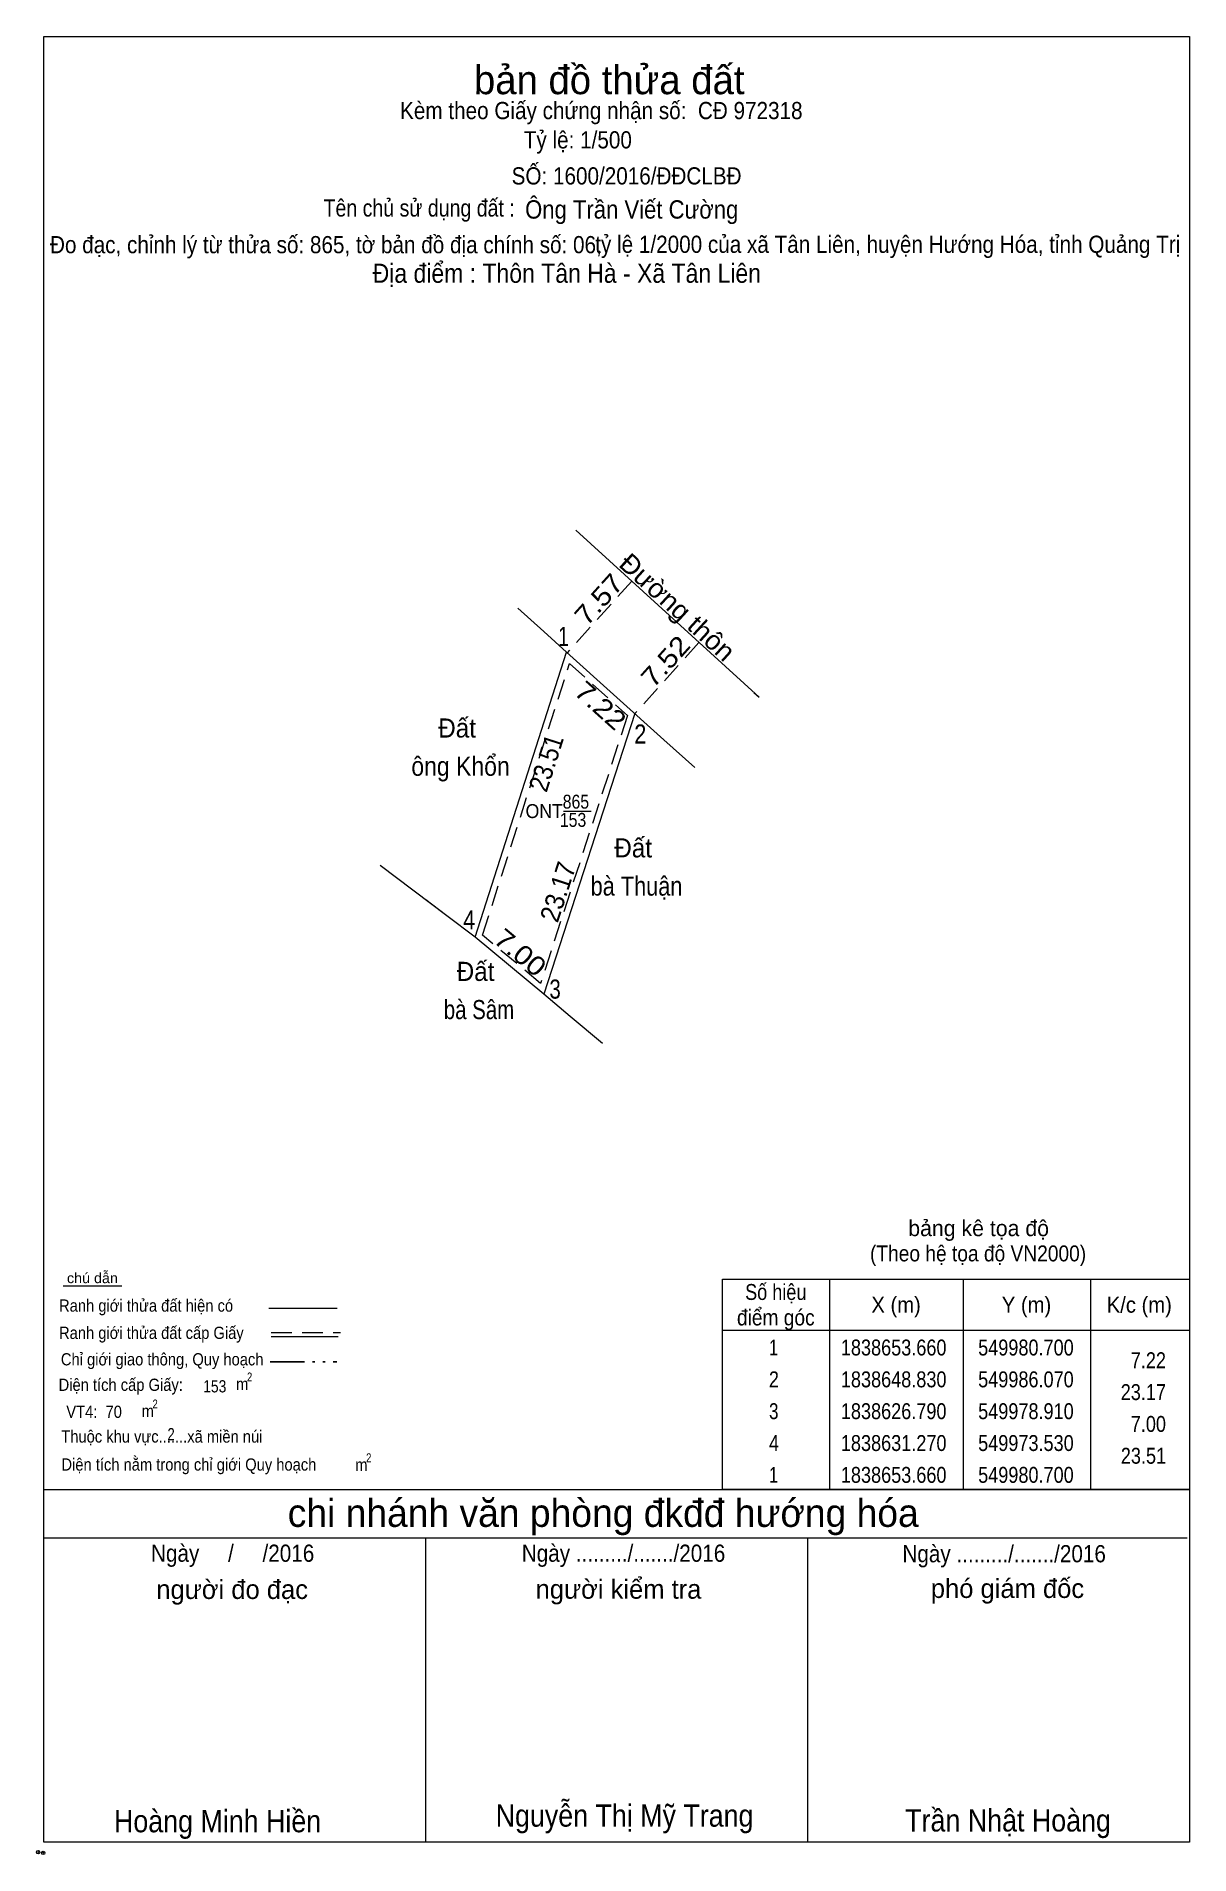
# Model space of a CAD drawing. Header units: metres. Extents: x 549939 to 550030, y 1838559 to 1838702.
import ezdxf
from ezdxf.enums import TextEntityAlignment as Align

# ---------------------------------------------------------------- set-up
doc = ezdxf.new("R2010")
doc.units = ezdxf.units.M
doc.header["$LTSCALE"] = 0.54
doc.header["$PDMODE"] = 32
doc.header["$PDSIZE"] = 0.27
doc.linetypes.add('DASH_DOUBLE_DOT', pattern=[9.2, 5, -1.2, 0.3, -1.2, 0.3, -1.2])
doc.linetypes.add('MEDIUM_DASHED', pattern=[4.5, 3, -1.5])
for name, color, linetype, lineweight in [('18', 7, 'Continuous', 13), ('28', 7, 'Continuous', 13), ('63', 7, 'Continuous', 13)]:
    doc.layers.add(name, color=color, linetype=linetype, lineweight=lineweight)
doc.layers.add('20', color=7, linetype='Continuous')

msp = doc.modelspace()

# ---------------------------------------------------------------- linework, layer by layer
at = {"layer": '18', "linetype": 'MEDIUM_DASHED'}
for p, q in [((549985.82, 1838659.23), (549980.76, 1838653.6)), ((549991.1, 1838654.42), (549986.07, 1838648.83))]:
    msp.add_line(p, q, dxfattribs=at)
at = {"layer": '18'}
for p, q in [((549978.91, 1838655.27), (549976.88, 1838657.1)), ((549980.7, 1838653.66), (549978.91, 1838655.27)), ((549973.53, 1838631.27), (549980.7, 1838653.66)), ((549988.35, 1838646.78), (549980.7, 1838653.66)), ((549990.79, 1838644.59), (549988.35, 1838646.78)), ((549980.46, 1838641.17), (549982.65, 1838641.17)), ((549971.31, 1838632.95), (549969.65, 1838634.2)), ((549973.53, 1838631.27), (549971.31, 1838632.95))]:
    msp.add_line(p, q, dxfattribs=at)
for points in [[(549995.41, 1838650.5), (549995.83, 1838650.11), (549981.43, 1838663.23)], [(549986.07, 1838648.83), (549978.91, 1838626.79), (549973.53, 1838631.27)], [(549973.53, 1838631.27), (549971.31, 1838632.95), (549966.06, 1838636.91)], [(549973.53, 1838631.27), (549971.31, 1838632.95), (549966.06, 1838636.91)], [(549973.53, 1838631.27), (549971.31, 1838632.95), (549966.06, 1838636.91)], [(549983.52, 1838622.94), (549980.98, 1838625.06), (549978.91, 1838626.79)]]:
    msp.add_lwpolyline(points, dxfattribs=at)
at = {"layer": '18', "linetype": 'MEDIUM_DASHED'}
msp.add_lwpolyline([(549980.94, 1838652.77), (549985.49, 1838648.68), (549978.66, 1838627.65), (549974.11, 1838631.44)], close=True, dxfattribs=at)
at = {"layer": '28'}
for p, q in [((549941.17, 1838603.91), (549945.77, 1838603.91)), ((549941.17, 1838603.91), (549945.77, 1838603.91)), ((549957.31, 1838602.15), (549962.69, 1838602.15)), ((549957.31, 1838602.15), (549962.69, 1838602.15)), ((549957.51, 1838599.91), (549962.77, 1838599.91)), ((549957.51, 1838599.91), (549962.77, 1838599.91)), ((549939.65, 1838587.91), (550029.65, 1838587.91)), ((549939.65, 1838587.91), (550029.65, 1838587.91)), ((549939.65, 1838584.11), (550029.45, 1838584.11)), ((549939.65, 1838584.11), (550029.45, 1838584.11)), ((549939.65, 1838584.11), (550029.45, 1838584.11)), ((549939.65, 1838584.11), (550029.45, 1838584.11)), ((549939.65, 1838584.11), (550029.45, 1838584.11)), ((549939.65, 1838584.11), (550029.45, 1838584.11)), ((549969.65, 1838560.21), (549969.65, 1838584.11)), ((549969.65, 1838560.21), (549969.65, 1838584.11)), ((549999.65, 1838560.21), (549999.65, 1838584.11)), ((549999.65, 1838560.21), (549999.65, 1838584.11))]:
    msp.add_line(p, q, dxfattribs=at)
at = {"layer": '28', "linetype": 'MEDIUM_DASHED'}
msp.add_line((549957.51, 1838600.23), (549962.95, 1838600.23), dxfattribs=at)
msp.add_line((549957.51, 1838600.23), (549962.95, 1838600.23), dxfattribs=at)
at = {"layer": '28', "linetype": 'DASH_DOUBLE_DOT', "lineweight": 25}
msp.add_line((549957.41, 1838597.93), (549962.65, 1838597.93), dxfattribs=at)
msp.add_line((549957.41, 1838597.93), (549962.65, 1838597.93), dxfattribs=at)
at = {"layer": '28'}
msp.add_lwpolyline([(549939.65, 1838702.01), (550029.65, 1838702.01), (550029.65, 1838560.21), (549939.65, 1838560.21)], close=True, dxfattribs=at)
msp.add_lwpolyline([(549939.65, 1838702.01), (550029.65, 1838702.01), (550029.65, 1838560.21), (549939.65, 1838560.21)], close=True, dxfattribs=at)
msp.add_lwpolyline([(550029.65, 1838560.21), (549939.65, 1838560.21), (549939.65, 1838584.11)], dxfattribs=at)
msp.add_lwpolyline([(550029.65, 1838560.21), (549939.65, 1838560.21), (549939.65, 1838584.11)], dxfattribs=at)
for p in [(549939.19, 1838559.43), (549939.59, 1838559.37)]:
    msp.add_point(p, dxfattribs=at)
at = {"layer": '63'}
for p, q in [((550001.35, 1838604.41), (550001.35, 1838587.91)), ((550011.85, 1838604.41), (550011.85, 1838587.91)), ((550021.85, 1838604.41), (550021.85, 1838587.91)), ((549992.95, 1838600.41), (550029.65, 1838600.41))]:
    msp.add_line(p, q, dxfattribs=at)
msp.add_lwpolyline([(549992.95, 1838604.41), (550029.65, 1838604.41), (550029.65, 1838587.91), (549992.95, 1838587.91)], close=True, dxfattribs=at)

# ---------------------------------------------------------------- texts
at = {"layer": '18'}
for s, rotation, width, p in [('Đường thôn', 317.663, 1.05, (549988.9049, 1838656.6358)), ('7.57', 48.052, 1.15, (549983.8071, 1838657.3037)), ('7.52', 48.018, 1.15, (549989.0322, 1838652.4383)), ('7.22', 318.03, 1.15, (549982.8684, 1838648.9084)), ('23.51', 72.243, 0.9, (549979.8213, 1838644.7313)), ('23.17', 72.003, 0.95, (549980.7418, 1838634.6033)), ('7.00', 320.215, 1.15, (549976.5951, 1838629.4919))]:
    msp.add_text(s, height=1.5, rotation=rotation, dxfattribs=dict(at, width=width)).set_placement(p, align=Align.CENTER)
for s, width, p in [(' 1', 0.75, (549980.88, 1838654.14)), (' 2', 0.85, (549986.97, 1838646.48)), (' 4', 0.85, (549973.53, 1838631.89)), (' 3', 0.8, (549980.25, 1838626.45))]:
    msp.add_text(s, height=1.5, dxfattribs=dict(at, width=width)).set_placement(p, align=Align.RIGHT)
for s, height, width, p in [('Đất ', 1.5, 0.95, (549972.37, 1838646.95)), ('ông Khổn', 1.5, 0.9, (549972.375, 1838643.95)), ('865', 1.094, 0.85, (549981.44, 1838641.37)), ('ONT', 1.094, 0.95, (549978.95, 1838640.63)), ('153', 1.094, 0.85, (549981.215, 1838639.94)), ('Đất ', 1.5, 0.95, (549986.2, 1838637.54)), ('bà Thuận', 1.5, 0.85, (549986.2, 1838634.54)), ('Đất ', 1.5, 0.95, (549973.82, 1838627.84)), ('bà Sâm', 1.5, 0.8, (549973.825, 1838624.84))]:
    msp.add_text(s, height=height, dxfattribs=dict(at, width=width)).set_placement(p, align=Align.CENTER)
at = {"layer": '20', "width": 0.9}
msp.add_text('Địa điểm : Thôn Tân Hà - Xã Tân Liên', height=1.5, dxfattribs=at).set_placement((549980.725, 1838682.66), align=Align.CENTER)
at = {"layer": '28'}
for s, height, p in [('bản đồ thửa đất', 2.25, (549984.055, 1838697.47)), ('bản đồ thửa đất', 2.25, (549984.055, 1838697.47)), ('bảng kê tọa độ', 1.25, (550013.075, 1838607.8)), ('chi nhánh văn phòng đkđđ hướng hóa', 2.187, (549983.585, 1838584.97)), ('chi nhánh văn phòng đkđđ hướng hóa', 2.187, (549983.585, 1838584.97)), ('người đo đạc', 1.5, (549954.435, 1838579.31)), ('người đo đạc', 1.5, (549954.435, 1838579.31)), ('người kiểm tra', 1.5, (549984.785, 1838579.33)), ('người kiểm tra', 1.5, (549984.785, 1838579.33)), ('phó giám đốc', 1.5, (550015.34, 1838579.39)), ('phó giám đốc', 1.5, (550015.34, 1838579.39))]:
    msp.add_text(s, height=height, dxfattribs=at).set_placement(p, align=Align.CENTER)
for s, height, width, p in [('Kèm theo Giấy chứng nhận số:  CĐ 972318', 1.35, 0.9, (549983.435, 1838695.51)), ('Tỷ lệ: 1/500', 1.35, 0.9, (549981.59, 1838693.21)), ('SỐ: 1600/2016/ĐĐCLBĐ', 1.35, 0.9, (549985.42, 1838690.38)), ('Tên chủ sử dụng đất :', 1.35, 0.85, (549969.125, 1838687.86)), ('Đo đạc, chỉnh lý từ thửa số: 865, tờ bản đồ địa chính số: 06, ', 1.35, 0.9, (549962.025, 1838684.98)), (' tỷ lệ 1/2000 của xã Tân Liên, huyện Hướng Hóa, tỉnh Quảng Trị', 1.35, 0.9, (550005.71, 1838685.01)), ('(Theo hệ tọa độ VN2000)', 1.25, 0.9, (550013.03, 1838605.82)), ('chú dẫn', 0.8, 1.05, (549943.46, 1838604.11)), ('chú dẫn', 0.8, 1.05, (549943.46, 1838604.11)), ('Ranh giới thửa đất hiện có ', 0.96, 0.9, (549947.835, 1838601.87)), ('Ranh giới thửa đất hiện có ', 0.96, 0.9, (549947.835, 1838601.87)), ('Ranh giới thửa đất cấp Giấy', 0.96, 0.9, (549948.09, 1838599.73)), ('Ranh giới thửa đất cấp Giấy', 0.96, 0.9, (549948.09, 1838599.73)), ('Chỉ giới giao thông, Quy hoạch', 0.96, 0.9, (549948.94, 1838597.65)), ('Chỉ giới giao thông, Quy hoạch', 0.96, 0.9, (549948.94, 1838597.65)), ('Diện tích cấp Giấy: ', 0.96, 0.9, (549945.845, 1838595.65)), ('Diện tích cấp Giấy: ', 0.96, 0.9, (549945.845, 1838595.65)), ('153', 0.96, 0.85, (549953.07, 1838595.53)), ('2', 0.6998, 0.8, (549955.805, 1838596.39)), ('m', 0.96, 0.9, (549955.225, 1838595.71)), (' VT4:  70', 0.96, 0.9, (549943.43, 1838593.53)), ('m', 0.96, 0.9, (549947.805, 1838593.59)), ('2', 0.6998, 0.8, (549948.385, 1838594.27)), ('Thuộc khu vực.......xã miền núi', 0.96, 0.9, (549948.915, 1838591.59)), ('2', 0.96, 0.8, (549949.64, 1838591.77)), ('Diện tích nằm trong chỉ giới Quy hoạch     ', 0.96, 0.9, (549951.84, 1838589.39)), ('m', 0.96, 0.9, (549964.585, 1838589.37)), ('2', 0.6998, 0.8, (549965.165, 1838590.05)), ('Ngày     /     /2016', 1.35, 0.9, (549954.475, 1838582.23)), ('Ngày     /     /2016', 1.35, 0.9, (549954.475, 1838582.23)), ('Ngày ........./......./2016', 1.35, 0.9, (549985.18, 1838582.23)), ('Ngày ........./......./2016', 1.35, 0.9, (549985.18, 1838582.23)), ('Ngày ........./......./2016', 1.35, 0.9, (550015.08, 1838582.19)), ('Ngày ........./......./2016', 1.35, 0.9, (550015.08, 1838582.19)), ('Hoàng Minh Hiền', 1.75, 0.9, (549953.29, 1838560.99)), ('Nguyễn Thị Mỹ Trang', 1.75, 0.9, (549985.26, 1838561.43)), ('Trần Nhật Hoàng', 1.75, 0.9, (550015.385, 1838561.05)), ('Trần Nhật Hoàng', 1.75, 0.9, (550015.385, 1838561.05))]:
    msp.add_text(s, height=height, dxfattribs=dict(at, width=width)).set_placement(p, align=Align.CENTER)
at = {"layer": '28', "width": 0.9}
msp.add_text('Ông Trần Viết Cường', height=1.44, dxfattribs=at).set_placement((549977.45, 1838687.7))
at = {"layer": '63'}
for s, width, p in [('Số hiệu', 0.85, (549997.14, 1838602.79)), ('điểm góc', 0.9, (549997.14, 1838600.79)), ('X (m)', 0.95, (550006.59, 1838601.79)), ('Y (m)', 0.95, (550016.835, 1838601.79)), ('K/c (m)', 0.95, (550025.695, 1838601.79)), (' 1', 0.75, (549996.79, 1838598.43)), ('1838653.660', 0.85, (550006.4, 1838598.43)), ('549980.700', 0.85, (550016.79, 1838598.43)), (' 2', 0.85, (549996.795, 1838595.93)), ('1838648.830', 0.85, (550006.4, 1838595.93)), ('549986.070', 0.85, (550016.79, 1838595.93)), (' 3', 0.8, (549996.795, 1838593.43)), ('1838626.790', 0.85, (550006.4, 1838593.43)), ('549978.910', 0.85, (550016.79, 1838593.43)), (' 4', 0.85, (549996.8, 1838590.93)), ('1838631.270', 0.85, (550006.4, 1838590.93)), ('549973.530', 0.85, (550016.79, 1838590.93)), (' 1', 0.75, (549996.79, 1838588.43)), ('1838653.660', 0.85, (550006.4, 1838588.43)), ('549980.700', 0.85, (550016.79, 1838588.43))]:
    msp.add_text(s, height=1.25, dxfattribs=dict(at, width=width)).set_placement(p, align=Align.CENTER)
at = {"layer": '63', "width": 0.85}
for s, p in [('7.22', (550027.79, 1838597.43)), ('23.17', (550027.79, 1838594.93)), ('7.00', (550027.79, 1838592.43)), ('23.51', (550027.8, 1838589.93))]:
    msp.add_text(s, height=1.25, dxfattribs=at).set_placement(p, align=Align.RIGHT)

doc.saveas('drawing.dxf')
